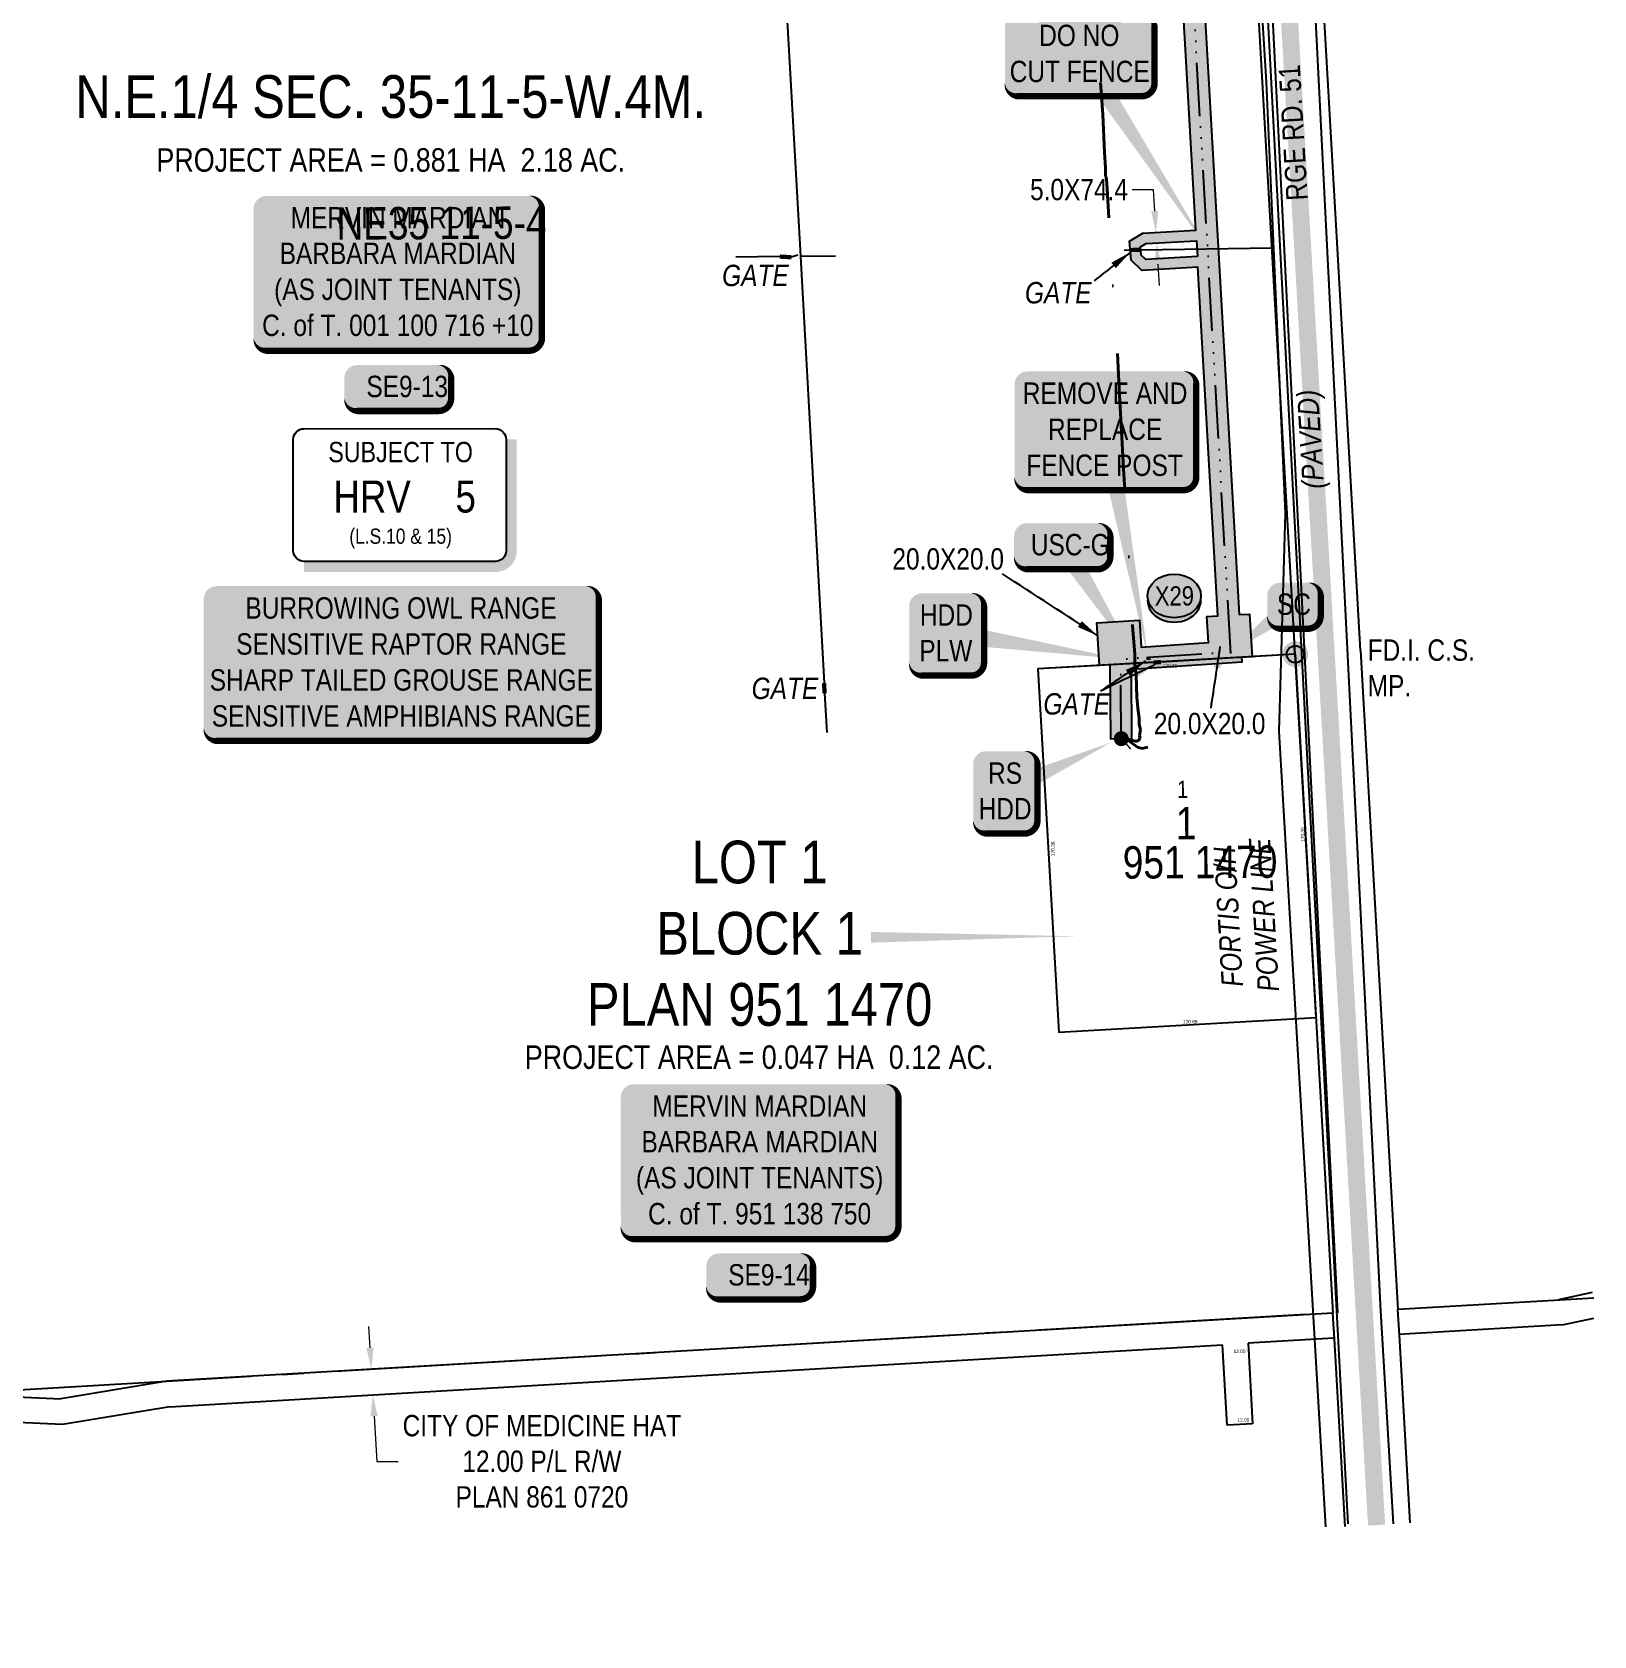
# Model space of a CAD drawing. Extents: x 312545 to 320442, y 5540407 to 5546054.
# Drawn here: x 316727 to 317459, y 5540451 to 5541202 of the extents above; entities that cross this region are included whole.
import ezdxf
from ezdxf.enums import TextEntityAlignment as Align

# ---------------------------------------------------------------- set-up
doc = ezdxf.new("R2010")
doc.units = 0
doc.header["$LTSCALE"] = 5
doc.header["$PDSIZE"] = 0.5
for name, pattern in [('COOP2', [10, 5, -1, 0, -1, 0, -1, 0, -1, 0, -1]), ('DASHDOT', [25.4, 12.7, -6.35, 0, -6.35]), ('foc-QUARTERLINE', [33, 25, -3, 2, -3])]:
    doc.linetypes.add(name, pattern=pattern)
doc.layers.get('Defpoints').update_dxf_attribs({"color": 9})
for name, color, linetype in [('AS-FENCE', 48, 'foc-FENCE'), ('AS-OWNER', 7, 'Continuous'), ('AS-POWER', 104, 'foc-POWER'), ('AS-POWER-T', 104, 'Continuous'), ('AS-ROADS', 254, 'Continuous'), ('AS-SYMBOL', 7, 'Continuous'), ('AS-TELEPHONE', 224, 'foc-TEL'), ('AS-WILDLIFE-BLOCK', 131, 'Continuous'), ('C-SYMBOL', 7, 'Continuous'), ('CG-NOTES', 7, 'Continuous'), ('CTW', 7, 'Continuous'), ('F-RW', 190, 'Continuous'), ('FEATURE_LABEL', 7, 'Continuous'), ('L-AREAREQUIRED', 7, 'Continuous'), ('L-MON', 1, 'Continuous'), ('L-QSEC', 8, 'foc-QUARTERLINE'), ('L-ROAD-T', 7, 'Continuous'), ('L-SEC', 7, 'Continuous'), ('L-TITLEDB', 4, 'Continuous'), ('L-TITLEDB-T', 4, 'Continuous'), ('P-APEX RECON PAY ITEMS', 240, 'Continuous'), ('P-APEX RECON-10m BUFFER', 51, 'COOP2'), ('P-APEX RECON-LINE LIST', 240, 'Continuous'), ('P-APEX RECON-URBAN', 30, 'COOP2'), ('P-APEX RECON-WORK AREA', 104, 'Continuous'), ('P-CROSSINGS', 250, 'Continuous')]:
    doc.layers.add(name, color=color, linetype=linetype)
for name, color, linetype, lineweight in [('AS-GENERAL', 48, 'Continuous', 18), ('AS-RECON EXISTING', 151, 'DASHDOT', 40), ('F-RW-T', 190, 'Continuous', 9), ('P-APEX RECON-TWS-T', 104, 'Continuous', 9), ('T-TEXT', 48, 'Continuous', 18)]:
    doc.layers.add(name, color=color, linetype=linetype, lineweight=lineweight)
doc.layers.add('AS-WATER PIPE', color=7, linetype='foc-WATER', lineweight=9, true_color=0x8ac4ff)
doc.layers.add('P-APEX RECON-TO BE DRILLED-H', color=7, linetype='Continuous', true_color=0xffafe1)
doc.styles.add('100L', font='ARIALN.TTF', dxfattribs={"height": 11})
doc.styles.add('175L', font='ARIALN.TTF', dxfattribs={"height": 10})
doc.styles.add('80', font='ARIALN.TTF', dxfattribs={"height": 10})
doc.styles.add('80CG', font='ARIALN.TTF', dxfattribs={"height": 10})
doc.styles.add('80L', font='ARIALN.TTF', dxfattribs={"height": 10})
doc.styles.add('80LS', font='ARIALNI.TTF', dxfattribs={"height": 10})
doc.styles.add('Crossing', font='ARIALN.TTF', dxfattribs={"height": 10})
doc.styles.add('foc-LtypeFont', font='ARIALN.TTF', dxfattribs={"height": 7.35})
doc.styles.add('HRV', font='ARIALN.TTF', dxfattribs={"height": 3})
doc.styles.get("Standard").update_dxf_attribs({"font": 'ARIALN.TTF'})
doc.linetypes.add('foc-FENCE', pattern='A,10,-1,["X",foc-LtypeFont,S=0.2,R=0,X=-0.625,Y=-0.75],-1.24', length=12.24)
doc.linetypes.add('foc-POWER', pattern='A,6,-1,["P",foc-LtypeFont,S=0.2,R=0,X=-0.625,Y=-0.75],-1.24,4', length=12.24)
doc.linetypes.add('foc-TEL', pattern='A,2,-1,["T",foc-LtypeFont,S=0.2,R=0,X=-0.425,Y=-0.75],-1.24,8', length=12.24)
doc.linetypes.add('foc-WATER', pattern='A,10,-1,["W",foc-LtypeFont,S=0.2,R=0,X=-0.425,Y=-0.75],-2', length=13)
doc.dimstyles.new('Compass 5 000', dxfattribs={"dimscale": 5, "dimtxt": 9, "dimasz": 2, "dimexe": 0.2, "dimexo": 0.0625, "dimgap": 0.5, "dimtad": 0, "dimtih": 1, "dimtoh": 1, "dimzin": 0, "dimdsep": 46, "dimtxsty": '80CG', "dimcen": 0.1, "dimse1": 1, "dimse2": 1, "dimclrd": 256, "dimclrt": 256, "dimaunit": 1, "dimadec": 4, "dimazin": 0, "dimtfac": 0.06, "dimtofl": 0, "dimtmove": 0, "dimatfit": 1, "dimfxl": 0.2, "dimtolj": 1, "dimtzin": 0, "dimlwd": -1, "dimarcsym": 0})

# ---------------------------------------------------------------- blocks, each defined once
blk = doc.blocks.new('*U1874')
h = blk.add_hatch(color=255)
edge = h.paths.add_edge_path()
edge.add_line((-86.5, -37), (86.5, -37))
edge.add_arc((86.5, -31), 6, 270, 360)
edge.add_line((92.5, -31), (92.5, 29.5))
edge.add_arc((86.5, 29.5), 6, 0, 90)
edge.add_line((86.5, 35.5), (-86.5, 35.5))
edge.add_arc((-86.5, 29.5), 6, 90, 180)
edge.add_line((-92.5, 29.5), (-92.5, -31))
edge.add_arc((-86.5, -31), 6, 180, 270)
at = {"color": 131, "flags": 128}
blk.add_lwpolyline([(-86.5, -37, 3, 3, 0), (86.5, -37, 3, 3, 0.414214), (92.5, -31, 3, 3, 0), (92.5, 29.5, 3, 0, 0.414214), (86.5, 35.5, 0, 0, 0), (-86.5, 35.5, 0, 0, 0.414214), (-92.5, 29.5, 0, 0, 0), (-92.5, -31, 0, 3, 0.414214)], format="xyseb", close=True, dxfattribs=at)
at = {"color": 131, "style": '80'}
blk.add_attdef('ENTER_TEXT_001', (-35.99, -5), '', height=10, dxfattribs=at)
blk = doc.blocks.new('HRV_Box')
blk.add_lwpolyline([(-44.3, 30.32), (45.4, 30.32, -0.414214), (50.4, 25.32), (50.4, -26.82, -0.414214), (45.4, -31.82), (-44.3, -31.82, -0.414214), (-49.3, -26.82), (-49.3, 25.32, -0.414214)], format="xyb", close=True)
at = {"const_width": 5, "flags": 128}
blk.add_lwpolyline([(-44.3, -34.32), (45.4, -34.32, 0.414214), (52.9, -26.82), (52.9, 25.32)], format="xyb", dxfattribs=at)
at = {"layer": 'CTW', "color": 5, "style": '80L'}
blk.add_text('SUBJECT TO', height=9.5, dxfattribs=at).set_placement((0.98, 11.78), align=Align.BOTTOM_CENTER)
at = {"layer": 'CTW', "color": 3, "style": 'HRV'}
blk.add_text('HRV', height=15, dxfattribs=at).set_placement((-12.36, -1.46), align=Align.MIDDLE_CENTER)
blk.add_attdef('0', text='', height=15, dxfattribs=at).set_placement((31.46, -1.46), align=Align.MIDDLE_CENTER)
at = {"layer": 'CTW', "color": 7, "style": '80L'}
blk.add_attdef('(N.W.1/4 00)', text='', height=7.12, dxfattribs=at).set_placement((0.98, -25.73), align=Align.BOTTOM_CENTER)
blk = doc.blocks.new('*U413')
h = blk.add_hatch(color=59)
edge = h.paths.add_edge_path()
edge.add_line((-61.5, -37), (61.5, -37))
edge.add_arc((61.5, -31), 6, 270, 360)
edge.add_line((67.5, -31), (67.5, 29.5))
edge.add_arc((61.5, 29.5), 6, 0, 90)
edge.add_line((61.5, 35.5), (-61.5, 35.5))
edge.add_arc((-61.5, 29.5), 6, 90, 180)
edge.add_line((-67.5, 29.5), (-67.5, -31))
edge.add_arc((-61.5, -31), 6, 180, 270)
at = {"color": 1, "flags": 128}
blk.add_lwpolyline([(-61.5, -37, 3, 3, 0), (61.5, -37, 3, 3, 0.414214), (67.5, -31, 3, 3, 0), (67.5, 29.5, 3, 0, 0.414214), (61.5, 35.5, 0, 0, 0), (-61.5, 35.5, 0, 0, 0.414214), (-67.5, 29.5, 0, 0, 0), (-67.5, -31, 0, 3, 0.414214)], format="xyseb", close=True, dxfattribs=at)
blk.add_lwpolyline([(-52.92, -29.66, 0, 7.5, 0), (0, 0, 0, 0, 0)], format="xyseb", dxfattribs=at)
at = {"color": 1, "style": '80'}
blk.add_attdef('ENTER_TEXT_001', (-35.99, -5), '', height=10, dxfattribs=at)
blk = doc.blocks.new('*U417')
h = blk.add_hatch(color=59)
edge = h.paths.add_edge_path()
edge.add_line((-59, -37), (59, -37))
edge.add_arc((59, -31), 6, 270, 360)
edge.add_line((65, -31), (65, 29.5))
edge.add_arc((59, 29.5), 6, 0, 90)
edge.add_line((59, 35.5), (-59, 35.5))
edge.add_arc((-59, 29.5), 6, 90, 180)
edge.add_line((-65, 29.5), (-65, -31))
edge.add_arc((-59, -31), 6, 180, 270)
at = {"color": 1, "flags": 128}
blk.add_lwpolyline([(-59, -37, 3, 3, 0), (59, -37, 3, 3, 0.414214), (65, -31, 3, 3, 0), (65, 29.5, 3, 0, 0.414214), (59, 35.5, 0, 0, 0), (-59, 35.5, 0, 0, 0.414214), (-65, 29.5, 0, 0, 0), (-65, -31, 0, 3, 0.414214)], format="xyseb", close=True, dxfattribs=at)
blk.add_lwpolyline([(-52.63, -11.22, 0, 7.5, 0), (0, 0, 0, 0, 0)], format="xyseb", dxfattribs=at)
at = {"color": 1, "style": '80'}
blk.add_attdef('ENTER_TEXT_001', (-35.99, -5), '', height=10, dxfattribs=at)
blk = doc.blocks.new('*D419')
at = {"layer": 'Defpoints', "color": 0, "transparency": 16777216}
for p in [(317330.34, 5541238.56), (317299.91, 5541236.83), (317330.51, 5541235.57)]:
    blk.add_point(p, dxfattribs=at)
at = {"layer": 'L-TITLEDB-T', "transparency": 16777216}
for p, q in [((317290.1, 5541233.27), (317280.12, 5541232.7)), ((317340.49, 5541236.13), (317350.48, 5541236.7))]:
    blk.add_line(p, q, dxfattribs=at)
for points in [[(317340.4, 5541237.8), (317340.59, 5541234.47), (317330.51, 5541235.57)], [(317290.01, 5541234.93), (317290.19, 5541231.6), (317300.08, 5541233.84)]]:
    blk.add_solid(points, dxfattribs=at)
at = {"layer": 'L-TITLEDB-T', "transparency": 16777216, "insert": (317385.62, 5541236.7), "char_height": 10, "attachment_point": 5, "style": '80CG'}
blk.add_mtext('\\A1;30.48 ROAD\\PPLAN 352 IX', dxfattribs=at)
blk = doc.blocks.new('fdia')
at = {"color": 255, "const_width": 1}
blk.add_lwpolyline([(-0.5, 0, 1), (0.5, 0, 1)], format="xyb", close=True, dxfattribs=at)
blk = doc.blocks.new('Fdiaa')
blk.add_blockref('fdia', (0, 0))
blk = doc.blocks.new('fdib')
at = {"color": 1, "const_width": 1.6}
blk.add_lwpolyline([(-0.4, 0, 1), (0.4, 0, 1)], format="xyb", close=True, dxfattribs=at)
at = {"color": 1}
blk.add_circle((0, 0), 0.8, dxfattribs=at)
blk = doc.blocks.new('Fdibb')
blk.add_blockref('fdib', (0, 0))
blk = doc.blocks.new('fdicc')
for name in ['Fdibb', 'Fdiaa']:
    blk.add_blockref(name, (0, 0))
blk = doc.blocks.new('FDI')
blk.add_blockref('fdicc', (0, 0))
blk = doc.blocks.new('*U423')
at = {"true_color": 0xffffa8}
h = blk.add_hatch(color=51, dxfattribs=at)
edge = h.paths.add_edge_path()
edge.add_line((-19, -11.5), (19, -11.5))
edge.add_arc((19, -5.5), 6, 270, 360)
edge.add_line((25, -5.5), (25, 4))
edge.add_arc((19, 4), 6, 0, 90)
edge.add_line((19, 10), (-19, 10))
edge.add_arc((-19, 4), 6, 90, 180)
edge.add_line((-25, 4), (-25, -5.5))
edge.add_arc((-19, -5.5), 6, 180, 270)
at = {"color": 240, "flags": 128}
blk.add_lwpolyline([(-19, -11.5, 3, 3, 0), (19, -11.5, 3, 3, 0.414214), (25, -5.5, 3, 3, 0), (25, 4, 3, 0, 0.414214), (19, 10, 0, 0, 0), (-19, 10, 0, 0, 0.414214), (-25, 4, 0, 0, 0), (-25, -5.5, 0, 3, 0.414214)], format="xyseb", close=True, dxfattribs=at)
for points in [[(-17.92, 1.74, 0, 10, 0), (0, 0, 5, 5, 0)], [(18.87, -2.05, 0, 10, 0), (0, 0, 5, 5, 0)]]:
    blk.add_lwpolyline(points, format="xyseb", dxfattribs=at)
at = {"color": 4, "style": '80'}
blk.add_attdef('OTHER_001', (-14.7, -5), '', height=10, dxfattribs=at)
blk = doc.blocks.new('RISER')
h = blk.add_hatch(color=255)
h.dxf.hatch_style = 1
edge = h.paths.add_edge_path()
edge.add_arc((0, 0), 0.7, 0, 360)
blk.add_hatch(color=13).paths.add_polyline_path([(0.58, -0.15), (-0.58, -0.15, 0.774597)])
at = {"color": 13}
blk.add_line((-0.58, -0.15), (0.58, -0.15), dxfattribs=at)
blk.add_circle((0, 0), 0.6, dxfattribs=at)
blk = doc.blocks.new('*U1708')
at = {"true_color": 0xffffa8}
h = blk.add_hatch(color=51, dxfattribs=at)
edge = h.paths.add_edge_path()
edge.add_line((-9, -20), (9, -20))
edge.add_arc((9, -14), 6, 270, 360)
edge.add_line((15, -14), (15, 12.5))
edge.add_arc((9, 12.5), 6, 0, 90)
edge.add_line((9, 18.5), (-9, 18.5))
edge.add_arc((-9, 12.5), 6, 90, 180)
edge.add_line((-15, 12.5), (-15, -14))
edge.add_arc((-9, -14), 6, 180, 270)
at = {"color": 240, "flags": 128}
for points in [[(49.34, 22.55, 0, 10, 0), (0, 0, 5, 5, 0)], [(5.45, -7.08, 0, 10, 0), (0, 0, 5, 5, 0)]]:
    blk.add_lwpolyline(points, format="xyseb", dxfattribs=at)
blk.add_lwpolyline([(-9, -20, 3, 3, 0), (9, -20, 3, 3, 0.414214), (15, -14, 3, 3, 0), (15, 12.5, 3, 0, 0.414214), (9, 18.5, 0, 0, 0), (-9, 18.5, 0, 0, 0.414214), (-15, 12.5, 0, 0, 0), (-15, -14, 0, 3, 0.414214)], format="xyseb", close=True, dxfattribs=at)
at = {"color": 4, "style": '80'}
blk.add_attdef('OTHER_001', (-14.7, -5), '', height=10, dxfattribs=at)
blk = doc.blocks.new('*U1709')
at = {"true_color": 0xffffa8}
h = blk.add_hatch(color=51, dxfattribs=at)
edge = h.paths.add_edge_path()
edge.add_line((-6.5, -11.5), (6.5, -11.5))
edge.add_arc((6.5, -5.5), 6, 270, 360)
edge.add_line((12.5, -5.5), (12.5, 4))
edge.add_arc((6.5, 4), 6, 0, 90)
edge.add_line((6.5, 10), (-6.5, 10))
edge.add_arc((-6.5, 4), 6, 90, 180)
edge.add_line((-12.5, 4), (-12.5, -5.5))
edge.add_arc((-6.5, -5.5), 6, 180, 270)
at = {"color": 240, "flags": 128}
blk.add_lwpolyline([(-6.5, -11.5, 3, 3, 0), (6.5, -11.5, 3, 3, 0.414214), (12.5, -5.5, 3, 3, 0), (12.5, 4, 3, 0, 0.414214), (6.5, 10, 0, 0, 0), (-6.5, 10, 0, 0, 0.414214), (-12.5, 4, 0, 0, 0), (-12.5, -5.5, 0, 3, 0.414214)], format="xyseb", close=True, dxfattribs=at)
for points in [[(-29.58, -22.33, 0, 10, 0), (0, 0, 5, 5, 0)], [(5.45, -7.08, 0, 10, 0), (0, 0, 5, 5, 0)]]:
    blk.add_lwpolyline(points, format="xyseb", dxfattribs=at)
at = {"color": 4, "style": '80'}
blk.add_attdef('OTHER_001', (-14.7, -5), '', height=10, dxfattribs=at)
blk = doc.blocks.new('*U1710')
at = {"true_color": 0xffffa8}
h = blk.add_hatch(color=51, dxfattribs=at)
edge = h.paths.add_edge_path()
edge.add_line((-36.5, -28.5), (36.5, -28.5))
edge.add_arc((36.5, -22.5), 6, 270, 360)
edge.add_line((42.5, -22.5), (42.5, 21))
edge.add_arc((36.5, 21), 6, 0, 90)
edge.add_line((36.5, 27), (-36.5, 27))
edge.add_arc((-36.5, 21), 6, 90, 180)
edge.add_line((-42.5, 21), (-42.5, -22.5))
edge.add_arc((-36.5, -22.5), 6, 180, 270)
at = {"color": 240, "flags": 128}
blk.add_lwpolyline([(-36.5, -28.5, 3, 3, 0), (36.5, -28.5, 3, 3, 0.414214), (42.5, -22.5, 3, 3, 0), (42.5, 21, 3, 0, 0.414214), (36.5, 27, 0, 0, 0), (-36.5, 27, 0, 0, 0.414214), (-42.5, 21, 0, 0, 0), (-42.5, -22.5, 0, 3, 0.414214)], format="xyseb", close=True, dxfattribs=at)
for points in [[(20.15, -107.88, 0, 10, 0), (0, 0, 5, 5, 0)], [(5.45, -7.08, 0, 10, 0), (0, 0, 5, 5, 0)]]:
    blk.add_lwpolyline(points, format="xyseb", dxfattribs=at)
at = {"color": 4, "style": '80'}
blk.add_attdef('OTHER_001', (-14.7, -5), '', height=10, dxfattribs=at)
blk = doc.blocks.new('*U1711')
at = {"true_color": 0xffffa8}
h = blk.add_hatch(color=51, dxfattribs=at)
edge = h.paths.add_edge_path()
edge.add_line((-16.5, -11.5), (16.5, -11.5))
edge.add_arc((16.5, -5.5), 6, 270, 360)
edge.add_line((22.5, -5.5), (22.5, 4))
edge.add_arc((16.5, 4), 6, 0, 90)
edge.add_line((16.5, 10), (-16.5, 10))
edge.add_arc((-16.5, 4), 6, 90, 180)
edge.add_line((-22.5, 4), (-22.5, -5.5))
edge.add_arc((-16.5, -5.5), 6, 180, 270)
at = {"color": 240, "flags": 128}
blk.add_lwpolyline([(-16.5, -11.5, 3, 3, 0), (16.5, -11.5, 3, 3, 0.414214), (22.5, -5.5, 3, 3, 0), (22.5, 4, 3, 0, 0.414214), (16.5, 10, 0, 0, 0), (-16.5, 10, 0, 0, 0.414214), (-22.5, 4, 0, 0, 0), (-22.5, -5.5, 0, 3, 0.414214)], format="xyseb", close=True, dxfattribs=at)
for points in [[(33.98, -53.09, 0, 10, 0), (0, 0, 5, 5, 0)], [(5.45, -7.08, 0, 10, 0), (0, 0, 5, 5, 0)]]:
    blk.add_lwpolyline(points, format="xyseb", dxfattribs=at)
at = {"color": 4, "style": '80'}
blk.add_attdef('OTHER_001', (-14.7, -5), '', height=10, dxfattribs=at)
blk = doc.blocks.new('*U1712')
at = {"true_color": 0xffffa8}
h = blk.add_hatch(color=51, dxfattribs=at)
edge = h.paths.add_edge_path()
edge.add_line((-11.5, -20), (11.5, -20))
edge.add_arc((11.5, -14), 6, 270, 360)
edge.add_line((17.5, -14), (17.5, 12.5))
edge.add_arc((11.5, 12.5), 6, 0, 90)
edge.add_line((11.5, 18.5), (-11.5, 18.5))
edge.add_arc((-11.5, 12.5), 6, 90, 180)
edge.add_line((-17.5, 12.5), (-17.5, -14))
edge.add_arc((-11.5, -14), 6, 180, 270)
at = {"color": 240, "flags": 128}
blk.add_lwpolyline([(-11.5, -20, 3, 3, 0), (11.5, -20, 3, 3, 0.414214), (17.5, -14, 3, 3, 0), (17.5, 12.5, 3, 0, 0.414214), (11.5, 18.5, 0, 0, 0), (-11.5, 18.5, 0, 0, 0.414214), (-17.5, 12.5, 0, 0, 0), (-17.5, -14, 0, 3, 0.414214)], format="xyseb", close=True, dxfattribs=at)
for points in [[(81.53, -12.22, 0, 10, 0), (0, 0, 5, 5, 0)], [(5.45, -7.08, 0, 10, 0), (0, 0, 5, 5, 0)]]:
    blk.add_lwpolyline(points, format="xyseb", dxfattribs=at)
at = {"color": 4, "style": '80'}
blk.add_attdef('OTHER_001', (-14.7, -5), '', height=10, dxfattribs=at)
blk = doc.blocks.new('*D1786')
at = {"layer": 'Defpoints', "color": 0, "transparency": 16777216}
for p in [(317252.96, 5541108.12), (317253.24, 5541103.13), (317253.62, 5541108.16)]:
    blk.add_point(p, dxfattribs=at)
at = {"layer": 'P-APEX RECON-TWS-T', "transparency": 16777216}
for p, q in [((317252.49, 5541128.13), (317242.49, 5541128.13)), ((317253.06, 5541118.14), (317252.49, 5541128.13)), ((317254.47, 5541093.18), (317255.03, 5541083.2))]:
    blk.add_line(p, q, dxfattribs=at)
for points in [[(317254.72, 5541118.24), (317251.39, 5541118.05), (317253.62, 5541108.16)], [(317256.13, 5541093.28), (317252.8, 5541093.09), (317253.9, 5541103.17)]]:
    blk.add_solid(points, dxfattribs=at)
at = {"layer": 'P-APEX RECON-TWS-T', "transparency": 16777216, "insert": (317217.57, 5541128.13), "char_height": 10, "attachment_point": 5, "style": '80CG'}
blk.add_mtext('\\A1;5.0X74.4', dxfattribs=at)
blk = doc.blocks.new('*U1787')
at = {"true_color": 0xffffa8}
h = blk.add_hatch(color=51, dxfattribs=at)
edge = h.paths.add_edge_path()
edge.add_line((-29, -20), (29, -20))
edge.add_arc((29, -14), 6, 270, 360)
edge.add_line((35, -14), (35, 12.5))
edge.add_arc((29, 12.5), 6, 0, 90)
edge.add_line((29, 18.5), (-29, 18.5))
edge.add_arc((-29, 12.5), 6, 90, 180)
edge.add_line((-35, 12.5), (-35, -14))
edge.add_arc((-29, -14), 6, 180, 270)
at = {"color": 240, "flags": 128}
blk.add_lwpolyline([(-29, -20, 3, 3, 0), (29, -20, 3, 3, 0.414214), (35, -14, 3, 3, 0), (35, 12.5, 3, 0, 0.414214), (29, 18.5, 0, 0, 0), (-29, 18.5, 0, 0, 0.414214), (-35, 12.5, 0, 0, 0), (-35, -14, 0, 3, 0.414214)], format="xyseb", close=True, dxfattribs=at)
for points in [[(59.86, -91.36, 0, 10, 0), (0, 0, 5, 5, 0)], [(5.45, -7.08, 0, 10, 0), (0, 0, 5, 5, 0)]]:
    blk.add_lwpolyline(points, format="xyseb", dxfattribs=at)
at = {"color": 4, "style": '80'}
blk.add_attdef('OTHER_001', (-14.7, -5), '', height=10, dxfattribs=at)
blk = doc.blocks.new('xing2')
h = blk.add_hatch(color=50)
h.dxf.hatch_style = 1
edge = h.paths.add_edge_path()
edge.add_ellipse((0, 0), major_axis=(-12.5, 0), ratio=0.816297, start_angle=0, end_angle=360)
h = blk.add_hatch(color=250)
h.dxf.hatch_style = 1
edge = h.paths.add_edge_path()
edge.add_ellipse((0, -2.05), major_axis=(-12.5, 0), ratio=0.816297, start_angle=0, end_angle=180)
edge.add_line((12.5, -2.05), (12.5, 0))
edge.add_ellipse((0, 0), major_axis=(-12.5, 0), ratio=0.816297, start_angle=0, end_angle=180, ccw=False)
edge.add_line((-12.5, 0), (-12.5, -2.05))
at = {"color": 250}
blk.add_ellipse((0, 0), major_axis=(-12.5, 0), ratio=0.816297, dxfattribs=at)
blk.add_ellipse((0, -2.05), major_axis=(-12.5, 0), ratio=0.816297, start_param=0, end_param=3.141593, dxfattribs=at)
at = {"color": 250, "style": 'Crossing'}
blk.add_attdef('CROSSING', text='', height=9, dxfattribs=at).set_placement((0.09, 0.02), align=Align.MIDDLE_CENTER)
at = {"color": 250, "style": 'Crossing', "flags": 1}
for tag, p in [('OWNER', (0.09, -12.49)), ('DESCRIPTION', (0.09, -25.77)), ('LOCATION', (0.09, -39.3)), ('DWG_REF', (0.09, -52.84))]:
    blk.add_attdef(tag, text='', height=9, dxfattribs=at).set_placement(p, align=Align.MIDDLE_CENTER)
blk = doc.blocks.new('*D1869')
at = {"layer": 'Defpoints', "color": 0, "transparency": 16777216}
for p in [(316927.28, 5540578.35), (316886.88, 5540563.95), (316927.99, 5540566.36)]:
    blk.add_point(p, dxfattribs=at)
at = {"layer": 'F-RW-T', "transparency": 16777216}
for p, q in [((316885.59, 5540585.91), (316885, 5540595.9)), ((316887.47, 5540553.96), (316888.71, 5540532.74)), ((316888.71, 5540532.74), (316898.71, 5540532.74))]:
    blk.add_line(p, q, dxfattribs=at)
for points in [[(316887.25, 5540586.01), (316883.92, 5540585.82), (316886.17, 5540575.93)], [(316889.13, 5540554.06), (316885.8, 5540553.87), (316886.88, 5540563.95)]]:
    blk.add_solid(points, dxfattribs=at)
at = {"layer": 'F-RW-T', "transparency": 16777216, "insert": (316966.07, 5540532.74), "char_height": 10, "attachment_point": 5, "style": '80CG'}
blk.add_mtext('\\A1;CITY OF MEDICINE HAT\\P12.00 P/L R/W\\PPLAN 861 0720', dxfattribs=at)

msp = doc.modelspace()

# ---------------------------------------------------------------- hatches: boundary and pattern name
at = {"layer": 'P-APEX RECON-10m BUFFER'}
h = msp.add_hatch(color=256, dxfattribs=at)
h.dxf.hatch_style = 1
h.paths.add_polyline_path([(317247.097, 5540906.547), (317227.123, 5540905.406), (317225.982, 5540925.38), (317245.955, 5540926.521), (317246.671, 5540914.005), (317278.166, 5540916.065), (317277.466, 5540928.321), (317282.632, 5540928.616), (317273.266, 5541091.781), (317247, 5541090.298), (317241.929, 5541095.116), (317241.163, 5541104.028), (317247.424, 5541107.807), (317272.265, 5541109.212), (317257.566, 5541365.28), (317252.649, 5541364.998), (317252.038, 5541374.903), (317071.626, 5541378.951), (317036.533, 5541376.033), (317015.101, 5541374.724), (317005.867, 5541374.474), (317000.511, 5541377.164), (316997.96, 5541382.091), (316997.62, 5541384.618), (317007.629, 5541385.219), (317007.639, 5541385.145), (317007.899, 5541384.644), (317008.109, 5541384.538), (317014.661, 5541384.715), (317035.814, 5541386.008), (317071.323, 5541388.961), (317252.964, 5541384.885), (317256.428, 5541385.103), (317255.567, 5541400.106), (317265.552, 5541400.706), (317266.412, 5541385.733), (317271.48, 5541386.053), (317272.694, 5541366.151), (317267.553, 5541365.855), (317292.619, 5540929.187), (317297.44, 5540929.462), (317298.581, 5540909.489), (317278.607, 5540908.347)])
h.paths.add_polyline_path([(317272.979, 5541096.772), (317248.877, 5541095.412), (317246.748, 5541097.434), (317246.411, 5541101.356), (317248.945, 5541102.885), (317272.552, 5541104.22)], flags=16)
h = msp.add_hatch(color=256, dxfattribs=at)
h.dxf.hatch_style = 1
h.paths.add_polyline_path([(317293.766, 5540909.214), (317232.071, 5540905.689), (317232.364, 5540871.048), (317242.366, 5540871.132), (317242.091, 5540903.68), (317293.889, 5540907.069)])
at = {"layer": 'P-APEX RECON-TO BE DRILLED-H'}
h = msp.add_hatch(color=256, dxfattribs=at)
h.dxf.hatch_style = 1
h.paths.add_polyline_path([(317242.366, 5540871.132), (317242.051, 5540908.405), (317232.048, 5540908.321), (317232.364, 5540871.048)])

# ---------------------------------------------------------------- linework, layer by layer
at = {"layer": 'AS-FENCE', "flags": 128}
for points in [[(317070.548, 5541388.997), (317087.225, 5541096.935), (317103.548, 5541097.225)], [(317077.453, 5541096.816), (317056.837, 5541096.521)], [(317085.974, 5541097.443), (317082.842, 5541096.482)], [(317087.181, 5541096.891), (317098.215, 5540897.054)], [(317238.721, 5541099.924), (317241.455, 5541099.875)], [(317246.417, 5541099.972), (317307.976, 5541100.915)], [(317318.607, 5540910.733), (317318.306, 5540919.248)], [(317252.542, 5540906.755), (317198.357, 5540903.776)], [(317318.607, 5540910.733), (317255.879, 5540906.926)], [(317098.419, 5540892.364), (317099.457, 5540873.946)]]:
    msp.add_lwpolyline(points, dxfattribs=at)
at = {"layer": 'AS-GENERAL', "const_width": 2.001, "flags": 128}
for points in [[(317082.842, 5541096.482), (317077.453, 5541096.816)], [(317241.455, 5541099.875), (317246.417, 5541099.972)], [(317250.096, 5540907.979), (317250.101, 5540908.726), (317250.107, 5540909.474)], [(317252.542, 5540906.755), (317255.879, 5540906.926)], [(317098.419, 5540892.364), (317098.215, 5540897.054)]]:
    msp.add_lwpolyline(points, dxfattribs=at)
at = {"layer": 'AS-POWER', "flags": 128}
msp.add_lwpolyline([(317333.174, 5540502.074), (317311.272, 5540874.676), (317314.187, 5540976.489), (317305.286, 5541178.517), (317298.931, 5541282.074), (317292.516, 5541382.604), (317292.516, 5541382.604), (317291.653, 5541393.588), (317291.653, 5541393.588)], dxfattribs=at)
at = {"layer": 'AS-RECON EXISTING', "flags": 128}
msp.add_lwpolyline([(317236.97, 5540871.31), (317239.642, 5540870.718), (317242.109, 5540870.329), (317243.998, 5540870), (317244.897, 5540869.947), (317246.168, 5540871.206), (317245.939, 5540872.601), (317246.417, 5540875.378), (317245.712, 5540877.77), (317245.687, 5540880.757), (317245.123, 5540885.417), (317244.654, 5540890.503), (317244.289, 5540900.762), (317243.762, 5540905.805), (317243.703, 5540910.809), (317242.649, 5540923.818), (317241.86, 5540940.08), (317239.935, 5540974.769), (317238.608, 5540994.604), (317237.625, 5541012.28), (317236.584, 5541031.694), (317235.491, 5541052.822), (317233.822, 5541076.014), (317232.621, 5541099.57), (317231.695, 5541111.638), (317230.787, 5541128.491), (317230.489, 5541132.99), (317229.937, 5541134.939), (317229.979, 5541138.433), (317229.455, 5541145.474), (317228.744, 5541163.353), (317227.561, 5541179.341), (317226.573, 5541195.769), (317225.647, 5541210.08), (317225.018, 5541225.913), (317223.529, 5541248.552), (317222.498, 5541264.735), (317221.516, 5541277.358), (317220.887, 5541291.217), (317220.12, 5541306.92), (317219.17, 5541317.56), (317218.746, 5541320.082), (317217.269, 5541322.257), (317215.52, 5541324.05), (317212.326, 5541325.027), (317201.58, 5541324.118), (317186.052, 5541323.291), (317174.348, 5541322.415)], dxfattribs=at)
at = {"layer": 'AS-RECON EXISTING', "color": 240, "flags": 128}
msp.add_lwpolyline([(317236.654, 5540871.916), (317238.14, 5540872.043), (317239.229, 5540871.405), (317244.898, 5540867.171), (317247.021, 5540866.443), (317249.719, 5540867.183)], dxfattribs=at)
at = {"layer": 'AS-ROADS', "const_width": 8.003, "flags": 128}
msp.add_lwpolyline([(317231.511, 5542669.952), (317356.903, 5540502.922)], dxfattribs=at)
at = {"layer": 'AS-TELEPHONE', "flags": 128}
msp.add_lwpolyline([(317111.175, 5541394.236), (317143.863, 5541396.408), (317165.619, 5541397.956), (317181.941, 5541398.965), (317196.279, 5541399.814), (317214.144, 5541401.009), (317230.106, 5541401.884), (317243.63, 5541402.875), (317255.786, 5541403.743), (317264.55, 5541404.17), (317272.888, 5541404.921), (317278.408, 5541405.176), (317281.14, 5541402.898), (317283.039, 5541402.777), (317284.117, 5541401.819), (317287.141, 5541399.33), (317291.057, 5541395.253), (317297.002, 5541376.407), (317301.544, 5541289.589), (317343.376, 5540503.451)], dxfattribs=at)
at = {"layer": 'AS-WATER PIPE', "flags": 128}
msp.add_lwpolyline([(317238.724, 5540869.751), (317241.734, 5540866.261)], dxfattribs=at)
at = {"layer": 'C-SYMBOL', "color": 3, "flags": 128}
msp.add_lwpolyline([(317216.726, 5540778.614, 0, 4.999, 0), (317120.128, 5540778.114, 0, 0, 0)], format="xyseb", dxfattribs=at)
at = {"layer": 'F-RW'}
for points in [[(317442.206, 5540608.61), (317457.986, 5540611.979)], [(317443.815, 5540596.681), (317458.672, 5540599.853)], [(317443.815, 5540596.681), (317367.108, 5540592.191)], [(316791.798, 5540558.355), (317284.763, 5540587.344)], [(317286.883, 5540549.673), (317284.763, 5540587.344)], [(317336.678, 5540590.41), (317296.743, 5540588.052)], [(317296.743, 5540588.052), (317298.863, 5540550.299)], [(316790.454, 5540570.298), (316740.828, 5540561.998)], [(316689.071, 5540564.338), (316740.828, 5540561.998)], [(316791.798, 5540558.355), (316741.555, 5540549.952)], [(316741.555, 5540549.952), (316689.153, 5540552.32)], [(317298.863, 5540550.299), (317286.883, 5540549.673)]]:
    msp.add_lwpolyline(points, dxfattribs=at)
at = {"layer": 'F-RW', "flags": 128}
msp.add_lwpolyline([(317336.484, 5540602.108), (316790.454, 5540570.298)], dxfattribs=at)
at = {"layer": 'L-QSEC', "flags": 128}
msp.add_lwpolyline([(316539.985, 5540555.572), (316689.071, 5540564.338), (316790.454, 5540570.298), (317336.466, 5540602.42)], dxfattribs=at)
at = {"layer": 'L-SEC', "flags": 128}
for points in [[(317338.719, 5540602.227), (317298.28, 5541407.682)], [(317358.821, 5540603.237), (317318.371, 5541408.888)]]:
    msp.add_lwpolyline(points, dxfattribs=at)
at = {"layer": 'L-TITLEDB', "flags": 128}
for points in [[(317349.294, 5540912.386), (317320.918, 5541409.041)], [(317318.856, 5540910.647), (317291.055, 5541397.248)], [(317318.856, 5540910.647), (317336.484, 5540602.108)], [(317349.294, 5540912.386), (317366.921, 5540603.847)]]:
    msp.add_lwpolyline(points, dxfattribs=at)
msp.add_lwpolyline([(317318.856, 5540910.647), (317198.324, 5540903.761), (317208.045, 5540733.624), (317328.576, 5540740.511)], close=True, dxfattribs=at)
at = {"layer": 'L-TITLEDB'}
for points in [[(317442.699, 5540608.281), (317366.921, 5540603.847)], [(317458.617, 5540609.21), (317442.699, 5540608.281)], [(317337.163, 5540590.125), (317336.484, 5540602.108)], [(317337.163, 5540590.125), (317336.484, 5540602.108)], [(317364.849, 5540503.443), (317358.821, 5540603.237)], [(317367.601, 5540591.862), (317366.921, 5540603.847)], [(317367.601, 5540591.862), (317366.921, 5540603.847)], [(317372.585, 5540504.033), (317367.601, 5540591.862)], [(317372.585, 5540504.033), (317367.601, 5540591.862)], [(317342.148, 5540502.288), (317337.163, 5540590.125)], [(317342.148, 5540502.288), (317337.163, 5540590.125)]]:
    msp.add_lwpolyline(points, dxfattribs=at)
at = {"layer": 'P-APEX RECON-URBAN', "flags": 128}
for points in [[(317288.652, 5540911.022), (317257.074, 5541461.117)], [(317237.365, 5540871.09), (317237.05, 5540908.363), (317288.609, 5540911.736)]]:
    msp.add_lwpolyline(points, dxfattribs=at)
at = {"layer": 'P-APEX RECON-WORK AREA', "flags": 128}
msp.add_lwpolyline([(317267.553, 5541365.855), (317292.619, 5540929.187), (317297.44, 5540929.462), (317298.581, 5540909.489), (317278.607, 5540908.347), (317247.097, 5540906.547), (317227.123, 5540905.406), (317225.982, 5540925.38), (317245.955, 5540926.521), (317246.671, 5540914.005), (317278.166, 5540916.065), (317277.466, 5540928.321), (317282.632, 5540928.616), (317273.266, 5541091.781), (317247, 5541090.298), (317241.929, 5541095.116), (317241.163, 5541104.028), (317247.424, 5541107.807), (317272.265, 5541109.212), (317257.566, 5541365.28)], dxfattribs=at)
for points in [[(317272.979, 5541096.772), (317248.877, 5541095.412), (317246.748, 5541097.434), (317246.411, 5541101.356), (317248.945, 5541102.885), (317272.552, 5541104.22)], [(317293.766, 5540909.214), (317232.071, 5540905.689), (317232.364, 5540871.048), (317242.366, 5540871.132), (317242.091, 5540903.68), (317293.889, 5540907.069)]]:
    msp.add_lwpolyline(points, close=True, dxfattribs=at)

# ---------------------------------------------------------------- block references
at = {"layer": 'AS-OWNER', "color": 5}
ref = msp.add_blockref('*U413', (316898.59, 5541089.727), dxfattribs=dict(at, xscale=0.9997577874181516, yscale=0.9997577874181516, zscale=0.9997577874181516, rotation=0.003832973687768994))
ref.add_attrib('ENTER_TEXT_001', 'MERVIN MARDIAN', (316848.382, 5541109.981), dxfattribs={"layer": '0', "color": 1, "height": 9.99758, "rotation": 0.003833, "style": '80'})
ref.add_attrib('ENTER_TEXT_002', 'BARBARA MARDIAN', (316843.292, 5541093.318), dxfattribs={"layer": '0', "color": 1, "height": 9.99758, "rotation": 0.003833, "style": '80'})
ref.add_attrib('ENTER_TEXT_003', '(AS JOINT TENANTS)', (316840.695, 5541076.478), dxfattribs={"layer": '0', "color": 1, "height": 9.99758, "rotation": 0.003833, "style": '80'})
ref.add_attrib('ENTER_TEXT_004', 'C. of T. 001 100 716 +10', (316835.077, 5541059.638), dxfattribs={"layer": '0', "color": 1, "height": 9.99758, "rotation": 0.003833, "style": '80'})
ref = msp.add_blockref('*U417', (317068.011, 5540673.803), dxfattribs=dict(at, xscale=0.9997577874181516, yscale=0.9997577874181516, zscale=0.9997577874181516, rotation=0.003832973687768994))
ref.add_attrib('ENTER_TEXT_001', 'MERVIN MARDIAN', (317017.803, 5540694.058), dxfattribs={"layer": '0', "color": 1, "height": 9.99758, "rotation": 0.003833, "style": '80'})
ref.add_attrib('ENTER_TEXT_002', 'BARBARA MARDIAN', (317012.714, 5540677.395), dxfattribs={"layer": '0', "color": 1, "height": 9.99758, "rotation": 0.003833, "style": '80'})
ref.add_attrib('ENTER_TEXT_003', '(AS JOINT TENANTS)', (317010.117, 5540660.555), dxfattribs={"layer": '0', "color": 1, "height": 9.99758, "rotation": 0.003833, "style": '80'})
ref.add_attrib('ENTER_TEXT_004', 'C. of T. 951 138 750', (317015.805, 5540643.715), dxfattribs={"layer": '0', "color": 1, "height": 9.99758, "rotation": 0.003833, "style": '80'})
at = {"layer": 'AS-SYMBOL', "xscale": 5.001580479999992, "yscale": 5.001580479999992, "zscale": 5.001580479999992}
msp.add_blockref('RISER', (317237.365, 5540871.09), dxfattribs=at)
at = {"layer": 'AS-WILDLIFE-BLOCK'}
ref = msp.add_blockref('*U1874', (316900.216, 5540907.034), dxfattribs=dict(at, xscale=0.9997577874181516, yscale=0.9997577874181516, zscale=0.9997577874181516, rotation=0.003832973687768994))
ref.add_attrib('ENTER_TEXT_001', 'BURROWING OWL RANGE', (316827.248, 5540927.287), dxfattribs={"layer": '0', "color": 131, "height": 9.99758, "rotation": 0.003833, "style": '80'})
ref.add_attrib('ENTER_TEXT_002', 'SENSITIVE RAPTOR RANGE', (316822.949, 5540910.447), dxfattribs={"layer": '0', "color": 131, "height": 9.99758, "rotation": 0.003833, "style": '80'})
ref.add_attrib('ENTER_TEXT_003', 'SHARP TAILED GROUSE RANGE', (316810.542, 5540893.606), dxfattribs={"layer": '0', "color": 131, "height": 9.99758, "rotation": 0.003833, "style": '80'})
ref.add_attrib('ENTER_TEXT_004', 'SENSITIVE AMPHIBIANS RANGE', (316811.495, 5540876.766), dxfattribs={"layer": '0', "color": 131, "height": 9.99758, "rotation": 0.003833, "style": '80'})
at = {"layer": 'CG-NOTES', "xscale": 0.9997577874181516, "yscale": 0.9997577874181516, "zscale": 0.9997577874181516, "rotation": 0.003832973687768994}
msp.add_blockref('HRV_Box', (316898.932, 5540985.928), dxfattribs=at).add_auto_attribs({'(N.W.1/4 00)': '(L.S.10 & 15)', '0': '5'})
at = {"layer": 'L-MON', "xscale": 5, "yscale": 5, "zscale": 5}
msp.add_blockref('FDI', (317318.856, 5540910.647), dxfattribs=at)
at = {"layer": 'P-APEX RECON PAY ITEMS'}
ref = msp.add_blockref('*U1787', (317217.879, 5541191.913), dxfattribs=dict(at, xscale=1.001148822557287, yscale=1.001148822557287, zscale=1.001148822557287))
ref.add_attrib('OTHER_001', 'DO NO', (317198.897, 5541195.336), dxfattribs={"layer": '0', "color": 4, "height": 10.0115, "style": '80'})
ref.add_attrib('OTHER_002', 'CUT FENCE', (317185.109, 5541178.472), dxfattribs={"layer": '0', "color": 4, "height": 10.0115, "style": '80'})
ref = msp.add_blockref('*U1710', (317229.924, 5541015.991), dxfattribs=dict(at, xscale=1.001148822557287, yscale=1.001148822557287, zscale=1.001148822557287))
ref.add_attrib('OTHER_001', 'REMOVE AND', (317191.251, 5541027.845), dxfattribs={"layer": '0', "color": 4, "height": 10.0115, "style": '80'})
ref.add_attrib('OTHER_002', 'REPLACE', (317203.028, 5541010.982), dxfattribs={"layer": '0', "color": 4, "height": 10.0115, "style": '80'})
ref.add_attrib('OTHER_003', 'FENCE POST', (317192.911, 5540994.119), dxfattribs={"layer": '0', "color": 4, "height": 10.0115, "style": '80'})
at = {"layer": 'P-APEX RECON PAY ITEMS', "xscale": 1.001148822557287, "yscale": 1.001148822557287, "zscale": 1.001148822557287}
msp.add_blockref('*U1711', (317209.71, 5540961.94), dxfattribs=at).add_auto_attribs({'OTHER_001': 'USC-G'})
at = {"layer": 'P-APEX RECON PAY ITEMS'}
ref = msp.add_blockref('*U1709', (317318.225, 5540934.09), dxfattribs=dict(at, xscale=1.001148822557287, yscale=1.001148822557287, zscale=1.001148822557287))
ref.add_attrib('OTHER_001', 'SC', (317310.238, 5540929.08), dxfattribs={"layer": '0', "color": 4, "height": 10.0115, "style": '80'})
ref = msp.add_blockref('*U1712', (317155.583, 5540920.657), dxfattribs=dict(at, xscale=1.001148822557287, yscale=1.001148822557287, zscale=1.001148822557287))
ref.add_attrib('OTHER_001', 'HDD', (317143.041, 5540923.994), dxfattribs={"layer": '0', "color": 4, "height": 10.0115, "style": '80'})
ref.add_attrib('OTHER_002', 'PLW', (317142.768, 5540907.308), dxfattribs={"layer": '0', "color": 4, "height": 10.0115, "style": '80'})
ref = msp.add_blockref('*U1708', (317183.075, 5540846.721), dxfattribs=dict(at, xscale=1.001148822557287, yscale=1.001148822557287, zscale=1.001148822557287))
ref.add_attrib('OTHER_001', 'RS', (317174.969, 5540849.97), dxfattribs={"layer": '0', "color": 4, "height": 10.0115, "style": '80'})
ref.add_attrib('OTHER_002', 'HDD', (317170.534, 5540833.284), dxfattribs={"layer": '0', "color": 4, "height": 10.0115, "style": '80'})
at = {"layer": 'P-APEX RECON-LINE LIST'}
for p, values in [((316898.592, 5541036.018), {'OTHER_001': 'SE9-13'}), ((317068.013, 5540620.094), {'OTHER_001': 'SE9-14'})]:
    msp.add_blockref('*U423', p, dxfattribs=at).add_auto_attribs(values)
at = {"layer": 'P-CROSSINGS', "xscale": 1.000316096, "yscale": 1.000316096, "zscale": 1.000316096}
msp.add_blockref('xing2', (317262.14, 5540937.933), dxfattribs=at).add_auto_attribs({'CROSSING': 'X29'})

# ---------------------------------------------------------------- texts
at = {"layer": 'AS-POWER-T', "insert": (317284.642, 5540751.076), "char_height": 10.00316, "attachment_point": 1, "rotation": 93.363949, "style": '175L'}
msp.add_mtext_dynamic_manual_height_columns('\\pi3.5697;{\\fArial Narrow|b0|i1|c0|p34;FORTIS O/H\\P\\pi0.3149;POWER LINE}', width=72.5352, gutter_width=50, heights=[0], dxfattribs=at)
at = {"layer": 'C-SYMBOL', "color": 3, "style": '175L'}
msp.add_text('N.E.1/4 SEC. 35-11-5-W.4M.', height=19.99516, rotation=0.003833, dxfattribs=at).set_placement((316895.3, 5541155.735), align=Align.BOTTOM_CENTER)
at = {"layer": 'C-SYMBOL', "color": 3, "insert": (317068.001, 5540823.352), "char_height": 19.99516, "width": 301.67316, "attachment_point": 2, "rotation": 0.003833, "style": '175L'}
msp.add_mtext('LOT 1\\PBLOCK 1\\PPLAN 951 1470', dxfattribs=at)
at = {"layer": 'FEATURE_LABEL'}
for s, height, rotation, p in [('NE35 11-5-4', 15.15, 0.3, (316919.086, 5541104.956)), ('120.69', 1.62, 0.2, (317260.207, 5540904.343)), ('1', 8.1, 0.3, (317266.098, 5540843.38)), ('1', 15.15, 0.3, (317267.758, 5540823.963)), ('170.36', 1.62, 90.2, (317323.076, 5540826.211)), ('170.36', 1.62, 90.2, (317206.16, 5540819.568)), ('951 1470', 15.15, 0.3, (317274.278, 5540805.766)), ('120.69', 1.62, 0.2, (317269.66, 5540737.773)), ('12.00', 1.62, 0.2, (317292.734, 5540583.491)), ('12.00', 1.62, 359.9, (317294.54, 5540551.377))]:
    msp.add_text(s, height=height, rotation=rotation, dxfattribs=at).set_placement(p, align=Align.CENTER)
at = {"layer": 'L-AREAREQUIRED', "color": 5, "style": '100L'}
for s, p in [('PROJECT AREA = 0.881 HA  2.18 AC.', (316895.301, 5541133.241)), ('PROJECT AREA = 0.047 HA  0.12 AC.', (317067.795, 5540713.199))]:
    msp.add_text(s, height=10.99734, rotation=0.003833, dxfattribs=at).set_placement(p, align=Align.BOTTOM_CENTER)
at = {"layer": 'L-MON', "insert": (317352.699, 5540917.578), "char_height": 10.0032, "attachment_point": 1, "style": '175L'}
msp.add_mtext_dynamic_manual_height_columns('FD.I. C.S.\\PMP.', width=49.40423, gutter_width=50, heights=[0], dxfattribs=at)
at = {"layer": 'L-ROAD-T', "insert": (317312.841, 5541154.507), "char_height": 10.0026, "width": 61.65057, "attachment_point": 2, "rotation": 93.407602, "style": '80L'}
msp.add_mtext('RGE RD. 51', dxfattribs=at)
at = {"layer": 'P-APEX RECON-TWS-T', "char_height": 10.0032, "attachment_point": 1, "style": '175L'}
for insert in [(317130.178, 5540960.276), (317252.606, 5540883.193)]:
    msp.add_mtext_dynamic_manual_height_columns('20.0X20.0', width=51.77121, gutter_width=10, heights=[0], dxfattribs=dict(at, insert=insert))
at = {"layer": 'T-TEXT', "char_height": 10.00316, "attachment_point": 1, "style": '175L'}
for insert in [(317050.47, 5541092.973), (317192.254, 5541084.895), (317064.288, 5540899.668), (317200.905, 5540892.407)]:
    msp.add_mtext_dynamic_manual_height_columns('{\\fArial Narrow|b0|i1|c0|p34;GATE}', width=31.80532, gutter_width=50, heights=[0], dxfattribs=dict(at, insert=insert))
at = {"layer": 'T-TEXT', "insert": (317320.917, 5541010.939), "char_height": 10.0026, "width": 45.90302, "attachment_point": 2, "rotation": 93.407602, "style": '80LS'}
msp.add_mtext('(PAVED)', dxfattribs=at)

# ---------------------------------------------------------------- dimensions: what is measured, and where the dimension line sits
at = {"layer": 'F-RW-T'}
dim = msp.add_linear_dim(base=(316886.88, 5540563.946), p1=(316927.285, 5540578.348), p2=(316927.99, 5540566.364), angle=273.365446, text='CITY OF MEDICINE HAT\\P12.00 P/L R/W\\PPLAN 861 0720', dimstyle='Compass 5 000', dxfattribs=at)
dim.commit()
dim.dimension.update_dxf_attribs({"geometry": '*D1869', "text_midpoint": (316966.068, 5540532.743), "dimtype": 161})
at = {"layer": 'L-TITLEDB-T'}
dim = msp.add_aligned_dim(p1=(317299.914, 5541236.826), p2=(317330.34, 5541238.557), distance=-2.995, text='30.48 ROAD\\PPLAN 352 IX', dimstyle='Compass 5 000', dxfattribs=at)
dim.commit()
dim.dimension.update_dxf_attribs({"geometry": '*D419', "text_midpoint": (317385.618, 5541236.703)})
at = {"layer": 'P-APEX RECON-TWS-T'}
dim = msp.add_aligned_dim(p1=(317253.244, 5541103.128), p2=(317252.962, 5541108.12), distance=-0.659, text='5.0X74.4', dimstyle='Compass 5 000', dxfattribs=at)
dim.commit()
dim.dimension.update_dxf_attribs({"geometry": '*D1786', "text_midpoint": (317217.569, 5541128.126)})

# ---------------------------------------------------------------- leaders
at = {"layer": 'P-APEX RECON-TWS-T', "path_type": 1}
for points in [[(317226.34, 5540919.305), (317181.767, 5540948.204)], [(317283.561, 5540914.204), (317279.255, 5540885.455)]]:
    msp.add_leader(points, dimstyle='Compass 5 000', override={"dimgap": 0.5, "dimtad": 0}, dxfattribs=at)
at = {"layer": 'T-TEXT', "path_type": 1}
for points in [[(317241.611, 5541098.843), (317224.678, 5541085.494)], [(317248.715, 5540907.482), (317227.706, 5540893.421)], [(317252.898, 5540905.582), (317227.706, 5540893.421)]]:
    msp.add_leader(points, dimstyle='Compass 5 000', override={"dimgap": 0.5, "dimtad": 0}, dxfattribs=at)

doc.saveas('drawing.dxf')
